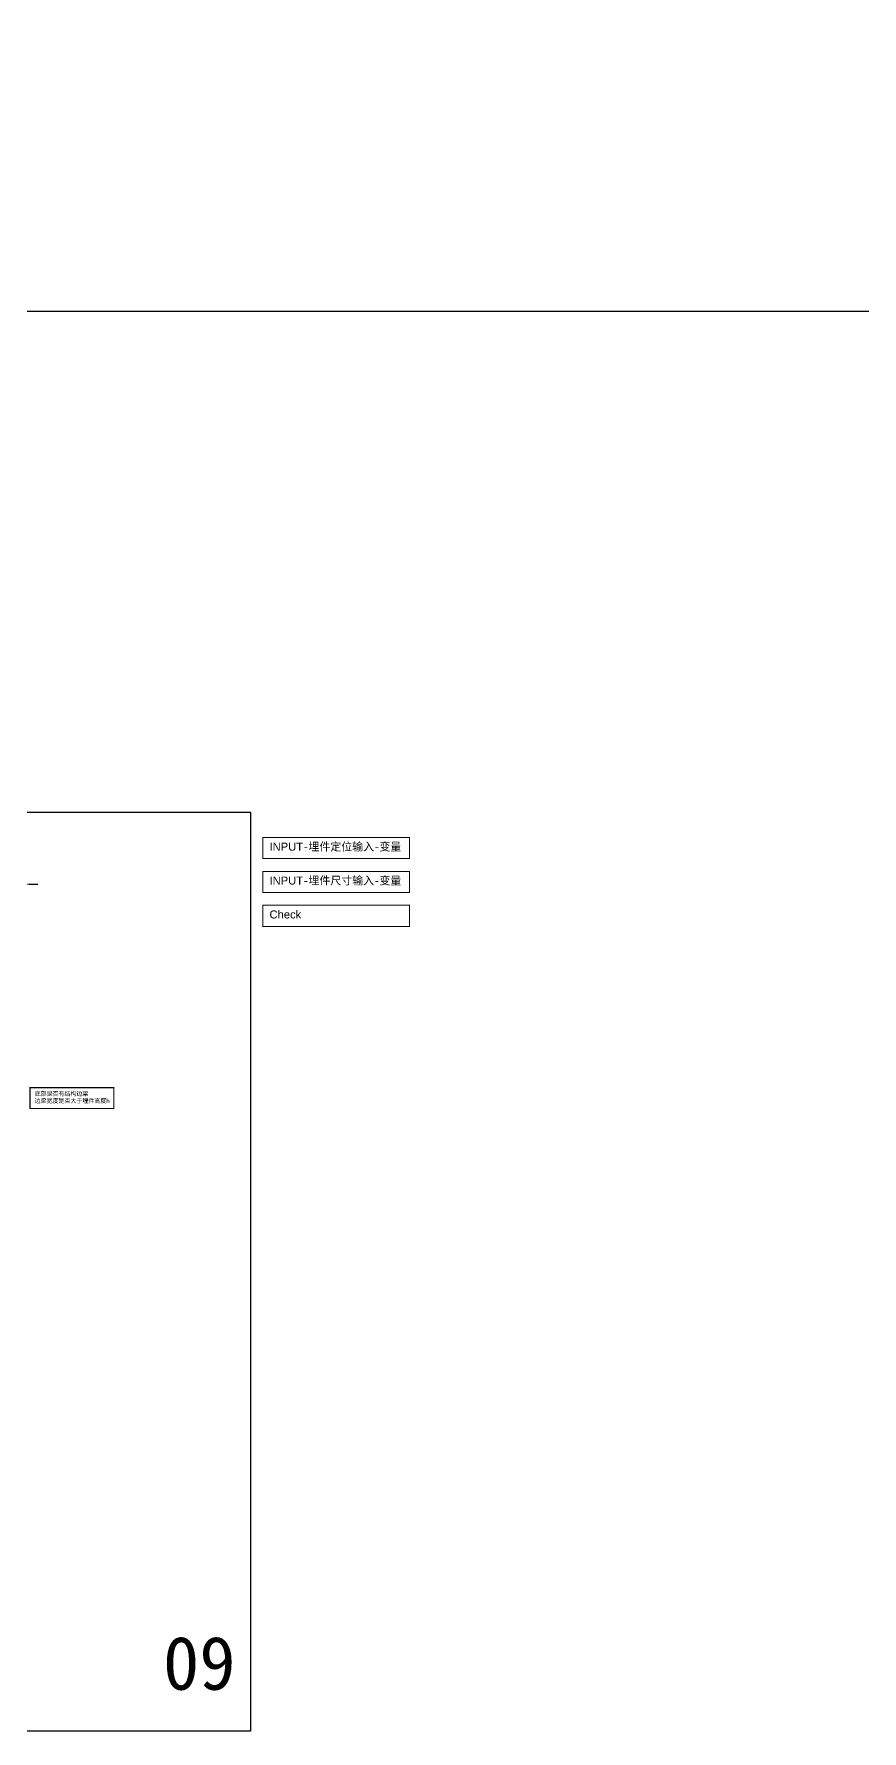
# Model space of a CAD drawing. Header units: millimetres. Extents: x -2069 to 10556, y -1036 to 8460.
# Drawn here: x 3219 to 4771, y -728 to 2452 of the extents above; entities that cross this region are included whole.
import ezdxf

# ---------------------------------------------------------------- set-up
doc = ezdxf.new("R2010")
doc.units = ezdxf.units.MM
doc.linetypes.add('ACAD_ISO04W100', pattern=[30, 24, -3, 0, -3])
doc.layers.add('F-center', color=6, linetype='ACAD_ISO04W100')
doc.styles.add('HZTXT', font='')
doc.styles.get("Standard").update_dxf_attribs({"font": 'arial.ttf'})
doc.styles.get('HZTXT').set_extended_font_data('SimSun')

msp = doc.modelspace()

# ---------------------------------------------------------------- linework, layer by layer
msp.add_lwpolyline([(405.59, 8460.4), (5481, 8460.4), (5481, 1931.95), (405.59, 1931.95)], close=True)
at = {"elevation": 0}
msp.add_lwpolyline([(1411.99, 993.8), (3624.79, 993.8), (3624.79, -728.2), (1411.99, -728.2)], close=True, dxfattribs=at)
at = {"color": 2, "const_width": 2}
msp.add_lwpolyline([(3647.95, 946.35), (3922.92, 946.35), (3922.92, 906.72), (3647.95, 906.72)], close=True, dxfattribs=at)
at = {"color": 5, "const_width": 2}
msp.add_lwpolyline([(3647.95, 882.83), (3922.92, 882.83), (3922.92, 843.2), (3647.95, 843.2)], close=True, dxfattribs=at)
at = {"color": 6, "const_width": 2}
for points in [[(3647.95, 819.31), (3922.92, 819.31), (3922.92, 779.68), (3647.95, 779.68)], [(3368.96, 477.48), (3368.96, 438.35), (3211.67, 438.35), (3211.67, 477.48)]]:
    msp.add_lwpolyline(points, close=True, dxfattribs=at)
at = {"layer": 'F-center'}
msp.add_line((2787.41, 858.92), (3226.35, 858.92), dxfattribs=at)

# ---------------------------------------------------------------- texts
at = {"color": 7, "true_color": 0xffffff, "char_height": 15, "attachment_point": 1}
for s, width, insert in [('INPUT{\\fSimSun|b0|i0|c134|p2;-埋件定位输入-变量}', 273.3144, (3660.53, 936.61)), ('INPUT{\\fSimSun|b0|i0|c134|p2;-埋件尺寸输入-变量}', 362.7883, (3660.53, 873.09)), ('Check', 362.7883, (3660.53, 809.57))]:
    msp.add_mtext_dynamic_manual_height_columns(s, width=width, gutter_width=12.5, heights=[0], dxfattribs=dict(at, insert=insert))
at = {"insert": (3220.3, 470.29), "char_height": 8, "attachment_point": 1}
msp.add_mtext_dynamic_manual_height_columns('{\\fSimSun|b0|i0|c134|p2;底部是否有结构边梁\\P边梁宽度是否大于埋件高度h}', width=158.2954, gutter_width=12.5, heights=[0], dxfattribs=at)
at = {"layer": 'Defpoints', "style": 'HZTXT'}
msp.add_text('09', height=100, dxfattribs=at).set_placement((3460.89, -650.77))

doc.saveas('drawing.dxf')
